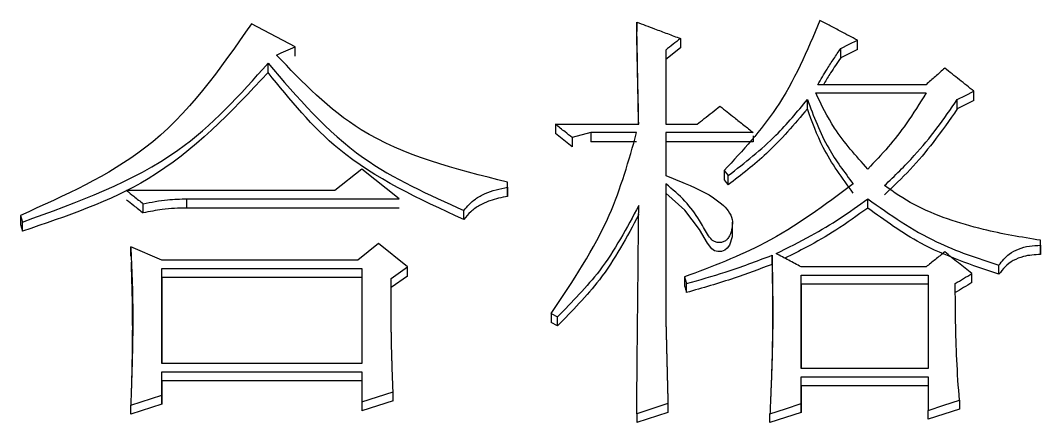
# Model space of a CAD drawing. Header units: millimetres. Extents: x 2160 to 4596, y 811 to 2534.
# Drawn here: x 2741.38 to 2746.68, y 2277.43 to 2279.52 of the extents above; entities that cross this region are included whole.
import ezdxf

# ---------------------------------------------------------------- set-up
doc = ezdxf.new("R2010")
doc.units = ezdxf.units.MM

msp = doc.modelspace()

# ---------------------------------------------------------------- linework, layer by layer
at = {"color": 7, "linetype": 'Continuous', "lineweight": 25}
for p, q in [((2742.8052, 2279.3795), (2742.578, 2279.4993)), ((2744.5792, 2279.5078), (2744.5792, 2279.459)), ((2744.8064, 2279.4223), (2744.8064, 2279.3736)), ((2742.8052, 2279.3309), (2742.8052, 2279.3795)), ((2744.8064, 2279.3736), (2744.7307, 2279.3138)), ((2745.6393, 2279.3224), (2745.6393, 2279.371)), ((2745.7258, 2279.3651), (2745.7258, 2279.4138)), ((2744.7306, 2279.3624), (2744.7307, 2278.9768)), ((2744.7306, 2279.3624), (2744.7307, 2279.3138)), ((2745.7258, 2279.3651), (2745.6393, 2279.3224)), ((2742.6645, 2279.2455), (2742.6645, 2279.294)), ((2744.7307, 2279.3138), (2744.7307, 2278.9768)), ((2746.0828, 2279.1826), (2745.5203, 2279.1826)), ((2745.4663, 2279.0572), (2745.4663, 2279.1055)), ((2745.5095, 2279.1398), (2746.0828, 2279.1398)), ((2746.2451, 2279.0572), (2746.2451, 2279.1055)), ((2746.3316, 2279.1), (2746.3316, 2279.1483)), ((2746.3316, 2279.1), (2746.2451, 2279.0572)), ((2744.1573, 2278.9768), (2744.59, 2278.9768)), ((2744.1573, 2278.9768), (2744.1573, 2278.9287)), ((2744.7307, 2278.9768), (2744.8929, 2278.9768)), ((2744.2439, 2278.8601), (2744.1573, 2278.9287)), ((2744.3412, 2278.9338), (2744.2439, 2278.9081)), ((2744.2439, 2278.9081), (2744.2439, 2278.8601)), ((2744.5791, 2278.9338), (2744.3412, 2278.9338)), ((2744.3412, 2278.9338), (2744.3412, 2278.8858)), ((2745.185, 2278.9338), (2744.7307, 2278.9338)), ((2744.7307, 2278.9338), (2744.7307, 2278.7104)), ((2744.7307, 2278.9338), (2744.7307, 2278.8858)), ((2745.185, 2278.9178), (2745.185, 2278.8858)), ((2744.5791, 2278.8858), (2744.3412, 2278.8858)), ((2744.7307, 2278.8858), (2744.7307, 2278.7087)), ((2745.185, 2278.8858), (2744.7307, 2278.8858)), ((2743.1513, 2278.7448), (2743.0107, 2278.6329)), ((2743.346, 2278.5899), (2743.1513, 2278.7448)), ((2745.0335, 2278.7363), (2745.0335, 2278.6885)), ((2745.0552, 2278.6626), (2745.0552, 2278.7104)), ((2743.0107, 2278.6329), (2741.929, 2278.6329)), ((2743.9085, 2278.6502), (2743.9085, 2278.676)), ((2743.9085, 2278.6282), (2743.9085, 2278.676)), ((2743.9085, 2278.6502), (2743.9085, 2278.6025)), ((2744.7307, 2278.6674), (2744.7307, 2277.9598)), ((2744.7307, 2278.6674), (2744.7307, 2278.6197)), ((2742.2427, 2278.5899), (2743.346, 2278.5899)), ((2742.2427, 2278.5423), (2742.2427, 2278.5899)), ((2744.7307, 2278.6197), (2744.7307, 2277.9597)), ((2742.0155, 2278.5165), (2742.0155, 2278.564)), ((2743.346, 2278.5423), (2742.2427, 2278.5423)), ((2743.6814, 2278.4821), (2743.6814, 2278.5296)), ((2741.3773, 2278.5038), (2741.3881, 2278.4693)), ((2741.3773, 2278.5038), (2741.3773, 2278.4563)), ((2741.3881, 2278.4218), (2741.3881, 2278.4693)), ((2745.0771, 2278.4217), (2745.0771, 2278.4694)), ((2741.3773, 2278.4563), (2741.3881, 2278.4218)), ((2746.6778, 2278.3486), (2746.6778, 2278.3745)), ((2746.6778, 2278.3271), (2746.6778, 2278.3745)), ((2742.1129, 2278.2709), (2741.9506, 2278.3399)), ((2741.9506, 2278.2927), (2741.9506, 2278.3399)), ((2743.2379, 2278.3572), (2743.1297, 2278.2709)), ((2743.3893, 2278.2364), (2743.2379, 2278.3572)), ((2746.6778, 2278.3486), (2746.6778, 2278.3013)), ((2743.1297, 2278.2709), (2742.1129, 2278.2709)), ((2745.2823, 2278.2496), (2745.2823, 2278.2968)), ((2742.1129, 2278.2277), (2743.1513, 2278.2277)), ((2742.1129, 2277.7346), (2742.1129, 2278.2277)), ((2742.1129, 2278.1806), (2742.1129, 2278.2277)), ((2743.1513, 2278.2277), (2743.1513, 2277.7346)), ((2743.3028, 2278.1759), (2743.3893, 2278.2364)), ((2743.3893, 2278.1892), (2743.3893, 2278.2364)), ((2746.0828, 2278.2364), (2745.4338, 2278.2364)), ((2746.4614, 2278.1979), (2746.4614, 2278.245)), ((2742.1129, 2278.1806), (2742.1129, 2277.7346)), ((2743.1513, 2278.1806), (2742.1129, 2278.1806)), ((2743.3893, 2278.1892), (2743.3028, 2278.1289)), ((2744.828, 2278.1846), (2744.8388, 2278.15)), ((2744.828, 2278.1846), (2744.828, 2278.1376)), ((2745.4338, 2278.1932), (2746.0936, 2278.1932)), ((2745.4338, 2277.7086), (2745.4338, 2278.1932)), ((2745.4338, 2278.1461), (2745.4338, 2278.1932)), ((2746.0936, 2278.1932), (2746.0936, 2277.7086)), ((2746.3208, 2278.1547), (2746.3208, 2278.2018)), ((2744.8388, 2278.103), (2744.8388, 2278.15)), ((2745.4338, 2278.1461), (2745.4338, 2277.7086)), ((2746.0936, 2278.1461), (2745.4338, 2278.1461)), ((2744.1356, 2277.9944), (2744.1681, 2277.9771)), ((2744.1356, 2277.9944), (2744.1356, 2277.9476)), ((2744.1681, 2277.9303), (2744.1357, 2277.9476)), ((2744.1681, 2277.9303), (2744.1681, 2277.9771)), ((2743.1513, 2277.7346), (2742.1129, 2277.7346)), ((2742.1129, 2277.5698), (2742.1129, 2277.6912)), ((2742.1129, 2277.6912), (2743.1513, 2277.6912)), ((2742.1129, 2277.6448), (2742.1129, 2277.6912)), ((2743.1513, 2277.6912), (2743.1513, 2277.535)), ((2746.0936, 2277.7086), (2745.4338, 2277.7086)), ((2742.1129, 2277.6448), (2742.1129, 2277.5235)), ((2743.1513, 2277.6448), (2742.1129, 2277.6448)), ((2745.4338, 2277.6652), (2746.0936, 2277.6652)), ((2745.4338, 2277.5264), (2745.4338, 2277.6652)), ((2745.4338, 2277.6188), (2745.4338, 2277.6652)), ((2746.0936, 2277.6652), (2746.0936, 2277.4916)), ((2741.9506, 2277.5177), (2742.1129, 2277.5698)), ((2742.1129, 2277.5235), (2742.1129, 2277.5698)), ((2743.1513, 2277.535), (2743.3136, 2277.5871)), ((2743.3136, 2277.5408), (2743.3136, 2277.5871)), ((2745.4338, 2277.6188), (2745.4338, 2277.4801)), ((2746.0936, 2277.6188), (2745.4338, 2277.6188)), ((2742.1129, 2277.5235), (2741.9506, 2277.4715)), ((2741.9506, 2277.4715), (2741.9506, 2277.5177)), ((2743.3136, 2277.5408), (2743.1513, 2277.4888)), ((2743.1513, 2277.535), (2743.1513, 2277.4888)), ((2744.7415, 2277.5264), (2744.7415, 2277.4801)), ((2745.4338, 2277.4801), (2745.4338, 2277.5264)), ((2746.2559, 2277.5437), (2746.2559, 2277.4975)), ((2744.7415, 2277.4801), (2744.5792, 2277.4281)), ((2744.5792, 2277.4743), (2744.5792, 2277.4281)), ((2745.2715, 2277.4281), (2745.2715, 2277.4743)), ((2746.0936, 2277.4455), (2746.0936, 2277.4916))]:
    msp.add_line(p, q, dxfattribs=at)
at = {"color": 7, "linetype": 'Continuous', "lineweight": 25, "flags": 128}
for points in [[(2742.7078, 2279.3367), (2742.7321, 2279.3474), (2742.7565, 2279.3581), (2742.7808, 2279.3688), (2742.8052, 2279.3795)], [(2745.6393, 2279.371), (2745.6826, 2279.3924), (2745.7258, 2279.4138)], [(2746.2451, 2279.1055), (2746.2883, 2279.1269), (2746.3316, 2279.1483)], [(2745.0335, 2278.7363), (2745.039, 2278.7297), (2745.0471, 2278.7201), (2745.0552, 2278.7104)], [(2745.0335, 2278.6885), (2745.039, 2278.6819), (2745.0445, 2278.6754), (2745.0552, 2278.6626)], [(2743.9085, 2278.6025), (2743.9085, 2278.6169), (2743.9085, 2278.6282)], [(2745.0752, 2278.4217), (2745.0746, 2278.3929), (2745.0611, 2278.35), (2745.0501, 2278.3337), (2745.0365, 2278.3228), (2745.0195, 2278.3167), (2745.0015, 2278.3158), (2744.9836, 2278.3205), (2744.9702, 2278.3295), (2744.9477, 2278.359), (2744.905, 2278.43), (2744.83, 2278.5308), (2744.7307, 2278.6197), (2744.7307, 2278.6197)], [(2745.78, 2278.5423), (2745.78, 2278.5548), (2745.78, 2278.5674), (2745.78, 2278.5899)], [(2744.7415, 2277.5264), (2744.6945, 2277.5113), (2744.6475, 2277.4962), (2744.5792, 2277.4743)], [(2745.2715, 2277.4743), (2745.3527, 2277.5003), (2745.4338, 2277.5264)], [(2746.0936, 2277.4916), (2746.1748, 2277.5177), (2746.2559, 2277.5437)], [(2745.4338, 2277.4801), (2745.3527, 2277.4541), (2745.2715, 2277.4281)], [(2746.2559, 2277.4975), (2746.1748, 2277.4715), (2746.0936, 2277.4455)]]:
    msp.add_lwpolyline(points, dxfattribs=at)
at = {"color": 7, "linetype": 'Continuous', "lineweight": 25}
for points, knots in [([(2742.578, 2279.4993), (2742.4141, 2279.2635), (2742.1159, 2278.8344), (2741.6067, 2278.6065), (2741.3773, 2278.5038)], [0, 0, 0, 0, 0.549466, 1, 1, 1, 1]), ([(2744.59, 2278.9768), (2744.5887, 2279.0415), (2744.5862, 2279.1626), (2744.5826, 2279.3396), (2744.5803, 2279.4517), (2744.5792, 2279.5078)], [0, 0, 0, 0, 0.365313, 0.682655, 1, 1, 1, 1]), ([(2744.5792, 2279.5078), (2744.6101, 2279.4962), (2744.6634, 2279.4761), (2744.7392, 2279.4476), (2744.784, 2279.4307), (2744.8064, 2279.4223)], [0, 0, 0, 0, 0.4083, 0.70415, 1, 1, 1, 1]), ([(2745.5311, 2279.5164), (2745.4651, 2279.359), (2745.3464, 2279.0758), (2745.1297, 2278.8407), (2745.0334, 2278.7363)], [0, 0, 0, 0, 0.555743, 1, 1, 1, 1]), ([(2745.7258, 2279.4138), (2745.697, 2279.429), (2745.6501, 2279.4537), (2745.5852, 2279.4879), (2745.5491, 2279.5069), (2745.5311, 2279.5164)], [0, 0, 0, 0, 0.4440621, 0.722031, 1, 1, 1, 1]), ([(2744.5891, 2278.9768), (2744.5881, 2279.0255), (2744.5859, 2279.1304), (2744.5827, 2279.2911), (2744.5804, 2279.403), (2744.5792, 2279.459)], [0, 0, 0, 0, 0.302613, 0.651305, 1, 1, 1, 1]), ([(2744.8064, 2279.4223), (2744.7937, 2279.4123), (2744.7685, 2279.3924), (2744.7433, 2279.3724), (2744.7306, 2279.3624)], [0, 0, 0, 0, 0.500001, 1, 1, 1, 1]), ([(2745.5203, 2279.1826), (2745.5362, 2279.2098), (2745.5629, 2279.2553), (2745.6035, 2279.3177), (2745.6274, 2279.3532), (2745.6393, 2279.371)], [0, 0, 0, 0, 0.425102, 0.712508, 1, 1, 1, 1]), ([(2743.9085, 2278.676), (2743.6375, 2278.7443), (2743.1608, 2278.8645), (2742.8444, 2279.1944), (2742.7078, 2279.3367)], [0, 0, 0, 0, 0.568428, 1, 1, 1, 1]), ([(2745.6393, 2279.3224), (2745.6215, 2279.2962), (2745.5916, 2279.2523), (2745.5626, 2279.2052), (2745.5504, 2279.1848), (2745.5492, 2279.1826)], [0, 0, 0, 0, 0.5701108, 0.9548803, 1, 1, 1, 1]), ([(2741.3881, 2278.4693), (2741.6757, 2278.5732), (2742.1827, 2278.7563), (2742.519, 2279.1316), (2742.6645, 2279.294)], [0, 0, 0, 0, 0.567325, 1, 1, 1, 1]), ([(2742.6645, 2279.294), (2742.8159, 2279.1163), (2743.0906, 2278.7941), (2743.4984, 2278.6115), (2743.6814, 2278.5296)], [0, 0, 0, 0, 0.5512468, 1, 1, 1, 1]), ([(2746.1802, 2279.2683), (2746.1639, 2279.254), (2746.1315, 2279.2255), (2746.099, 2279.1969), (2746.0828, 2279.1826)], [0, 0, 0, 0, 0.499999, 1, 1, 1, 1]), ([(2746.3316, 2279.1483), (2746.3064, 2279.1683), (2746.2559, 2279.2083), (2746.2054, 2279.2483), (2746.1802, 2279.2683)], [0, 0, 0, 0, 0.499999, 1, 1, 1, 1]), ([(2742.6645, 2279.2455), (2742.4728, 2279.0414), (2742.1249, 2278.6713), (2741.6163, 2278.4991), (2741.3881, 2278.4218)], [0, 0, 0, 0, 0.551269, 1, 1, 1, 1]), ([(2743.6814, 2278.4821), (2743.4501, 2278.5889), (2743.0428, 2278.7768), (2742.7786, 2279.1041), (2742.6645, 2279.2454)], [0, 0, 0, 0, 0.567951, 1, 1, 1, 1]), ([(2745.0552, 2278.7104), (2745.1412, 2278.7777), (2745.2939, 2278.8973), (2745.4138, 2279.0422), (2745.4662, 2279.1055)], [0, 0, 0, 0, 0.56336, 1, 1, 1, 1]), ([(2745.4663, 2279.1055), (2745.4985, 2279.0192), (2745.5564, 2278.8642), (2745.6588, 2278.7279), (2745.7043, 2278.6675)], [0, 0, 0, 0, 0.556662, 1, 1, 1, 1]), ([(2745.78, 2278.7448), (2745.7181, 2278.8134), (2745.6084, 2278.9352), (2745.5396, 2279.0776), (2745.5095, 2279.1398)], [0, 0, 0, 0, 0.563444, 1, 1, 1, 1]), ([(2746.0828, 2279.1398), (2746.0495, 2279.0859), (2745.9897, 2278.9893), (2745.8876, 2278.8575), (2745.8159, 2278.7824), (2745.78, 2278.7448)], [0, 0, 0, 0, 0.385333, 0.691671, 1, 1, 1, 1]), ([(2745.8665, 2278.6588), (2745.9196, 2278.7097), (2746.0177, 2278.8038), (2746.141, 2278.9554), (2746.2103, 2279.0554), (2746.2451, 2279.1055)], [0, 0, 0, 0, 0.370244, 0.684379, 1, 1, 1, 1]), ([(2744.8929, 2278.9768), (2744.9054, 2278.9867), (2744.9315, 2279.0074), (2744.9711, 2279.0388), (2744.9983, 2279.0604), (2745.0119, 2279.0712)], [0, 0, 0, 0, 0.314654, 0.657326, 1, 1, 1, 1]), ([(2745.0119, 2279.0712), (2745.0369, 2279.0514), (2745.0782, 2279.0186), (2745.1359, 2278.9728), (2745.1686, 2278.9468), (2745.185, 2278.9338)], [0, 0, 0, 0, 0.432645, 0.716322, 1, 1, 1, 1]), ([(2745.4662, 2279.0572), (2745.3986, 2278.9771), (2745.277, 2278.8331), (2745.1233, 2278.715), (2745.0552, 2278.6626)], [0, 0, 0, 0, 0.55642, 1, 1, 1, 1]), ([(2745.7043, 2278.6198), (2745.6475, 2278.697), (2745.5466, 2278.8343), (2745.4907, 2278.9894), (2745.4663, 2279.0572)], [0, 0, 0, 0, 0.56299, 1, 1, 1, 1]), ([(2746.2451, 2279.0572), (2746.2041, 2278.9986), (2746.1283, 2278.8904), (2746.003, 2278.7401), (2745.9121, 2278.6542), (2745.8665, 2278.6111)], [0, 0, 0, 0, 0.37028, 0.684001, 1, 1, 1, 1]), ([(2744.2439, 2278.9081), (2744.2315, 2278.9179), (2744.2109, 2278.9342), (2744.1821, 2278.9571), (2744.1656, 2278.9702), (2744.1573, 2278.9768)], [0, 0, 0, 0, 0.428361, 0.714181, 1, 1, 1, 1]), ([(2744.1356, 2277.9944), (2744.247, 2278.1611), (2744.445, 2278.4574), (2744.5383, 2278.7889), (2744.5791, 2278.9338)], [0, 0, 0, 0, 0.562636, 1, 1, 1, 1]), ([(2744.7307, 2278.7104), (2744.7643, 2278.6971), (2744.8657, 2278.6569), (2744.9837, 2278.602), (2745.0567, 2278.5282), (2745.0794, 2278.4849), (2745.0758, 2278.4392), (2745.0664, 2278.4046), (2745.0515, 2278.3812), (2745.0371, 2278.3692), (2745.0198, 2278.3631), (2745.0012, 2278.3622), (2744.9836, 2278.3666), (2744.9635, 2278.3808), (2744.9393, 2278.4196), (2744.8993, 2278.4895), (2744.8338, 2278.583), (2744.7655, 2278.6389), (2744.7307, 2278.6674)], [0, 0, 0, 0, 0.104454, 0.314535, 0.36541, 0.416687, 0.46169, 0.509284, 0.529555, 0.546771, 0.564035, 0.580952, 0.598427, 0.614259, 0.652193, 0.737824, 0.866635, 1, 1, 1, 1]), ([(2741.929, 2278.6329), (2741.9413, 2278.6231), (2741.9619, 2278.6067), (2741.9908, 2278.5837), (2742.0073, 2278.5706), (2742.0155, 2278.5641)], [0, 0, 0, 0, 0.428307, 0.714154, 1, 1, 1, 1]), ([(2743.6814, 2278.5296), (2743.6998, 2278.5508), (2743.7304, 2278.5863), (2743.7914, 2278.619), (2743.8483, 2278.6387), (2743.8884, 2278.6463), (2743.9085, 2278.6502)], [0, 0, 0, 0, 0.329917, 0.550134, 0.774051, 1, 1, 1, 1]), ([(2745.7043, 2278.6675), (2745.5565, 2278.5573), (2745.2904, 2278.3591), (2744.9703, 2278.2383), (2744.828, 2278.1846)], [0, 0, 0, 0, 0.555385, 1, 1, 1, 1]), ([(2746.6778, 2278.3745), (2746.5779, 2278.3908), (2746.4138, 2278.4177), (2746.1944, 2278.4828), (2746.0174, 2278.5541), (2745.9165, 2278.6241), (2745.8665, 2278.6588)], [0, 0, 0, 0, 0.344082, 0.565383, 0.784584, 1, 1, 1, 1]), ([(2741.929, 2278.5853), (2741.9413, 2278.5755), (2741.9619, 2278.5591), (2741.9908, 2278.5361), (2742.0073, 2278.523), (2742.0155, 2278.5165)], [0, 0, 0, 0, 0.4285576, 0.7142788, 1, 1, 1, 1]), ([(2742.0155, 2278.564), (2742.0573, 2278.5725), (2742.1322, 2278.5876), (2742.2089, 2278.5892), (2742.2427, 2278.5899)], [0, 0, 0, 0, 0.559043, 1, 1, 1, 1]), ([(2743.9085, 2278.6025), (2743.8775, 2278.5963), (2743.8265, 2278.5863), (2743.7627, 2278.5568), (2743.7149, 2278.5246), (2743.6925, 2278.4962), (2743.6814, 2278.4821)], [0, 0, 0, 0, 0.34797, 0.569793, 0.78749, 1, 1, 1, 1]), ([(2745.304, 2278.3054), (2745.365, 2278.336), (2745.4789, 2278.393), (2745.6382, 2278.488), (2745.7326, 2278.5559), (2745.78, 2278.5899)], [0, 0, 0, 0, 0.365229, 0.6817828, 1, 1, 1, 1]), ([(2745.78, 2278.5899), (2745.8949, 2278.5087), (2746.1021, 2278.3624), (2746.3507, 2278.2812), (2746.4614, 2278.245)], [0, 0, 0, 0, 0.554843, 1, 1, 1, 1]), ([(2742.2427, 2278.5423), (2742.1996, 2278.5411), (2742.1229, 2278.5389), (2742.0483, 2278.5233), (2742.0155, 2278.5165)], [0, 0, 0, 0, 0.5608916, 1, 1, 1, 1]), ([(2744.59, 2278.5555), (2744.528, 2278.439), (2744.4165, 2278.2297), (2744.2445, 2278.0548), (2744.1681, 2277.9771)], [0, 0, 0, 0, 0.556097, 1, 1, 1, 1]), ([(2744.5792, 2277.4743), (2744.5799, 2277.5424), (2744.582, 2277.7574), (2744.5855, 2278.1181), (2744.5885, 2278.4097), (2744.59, 2278.5555)], [0, 0, 0, 0, 0.188404, 0.594194, 1, 1, 1, 1]), ([(2745.78, 2278.5423), (2745.7255, 2278.5034), (2745.6238, 2278.4306), (2745.4778, 2278.3459), (2745.3871, 2278.3004), (2745.3492, 2278.2814)], [0, 0, 0, 0, 0.401974, 0.750243, 1, 1, 1, 1]), ([(2746.4614, 2278.1979), (2746.3212, 2278.2451), (2746.0729, 2278.3287), (2745.8688, 2278.4776), (2745.78, 2278.5423)], [0, 0, 0, 0, 0.564881, 1, 1, 1, 1]), ([(2744.59, 2278.5079), (2744.528, 2278.3916), (2744.4164, 2278.1825), (2744.2445, 2278.0078), (2744.1681, 2277.9303)], [0, 0, 0, 0, 0.5560424, 1, 1, 1, 1]), ([(2741.9506, 2278.3399), (2741.951, 2278.3318), (2741.9516, 2278.3195), (2741.9525, 2278.2991), (2741.9534, 2278.2787), (2741.9541, 2278.2582), (2741.9549, 2278.2378), (2741.9555, 2278.2215), (2741.9562, 2278.2051), (2741.9566, 2278.1928), (2741.9576, 2278.1683), (2741.9608, 2278.0824), (2741.9613, 2277.9964), (2741.961, 2277.9185), (2741.9608, 2277.9021), (2741.9607, 2277.8857), (2741.9604, 2277.8693), (2741.9602, 2277.8529), (2741.9599, 2277.8365), (2741.9597, 2277.8241), (2741.9595, 2277.8139), (2741.9593, 2277.8036), (2741.9591, 2277.7954), (2741.9589, 2277.7872), (2741.9587, 2277.779), (2741.9585, 2277.7708), (2741.9583, 2277.7605), (2741.9581, 2277.7523), (2741.9579, 2277.7441), (2741.9576, 2277.7359), (2741.9574, 2277.7277), (2741.9571, 2277.7175), (2741.9569, 2277.7092), (2741.9567, 2277.701), (2741.9564, 2277.6928), (2741.9562, 2277.6846), (2741.9559, 2277.6764), (2741.9557, 2277.6682), (2741.9554, 2277.66), (2741.9551, 2277.6497), (2741.9548, 2277.6415), (2741.9545, 2277.6312), (2741.9542, 2277.623), (2741.954, 2277.6148), (2741.9537, 2277.6066), (2741.9534, 2277.5984), (2741.9531, 2277.5881), (2741.9528, 2277.5799), (2741.9525, 2277.5717), (2741.9522, 2277.5634), (2741.9519, 2277.5552), (2741.9516, 2277.547), (2741.9514, 2277.539), (2741.951, 2277.5293), (2741.9508, 2277.5215), (2741.9506, 2277.5177)], [0, 0, 0, 0, 0.029904, 0.044856, 0.07476, 0.104664, 0.119616, 0.14952, 0.164472, 0.179424, 0.194376, 0.254184, 0.493446, 0.508398, 0.538302, 0.553254, 0.568206, 0.59811, 0.613062, 0.628014, 0.642966, 0.650442, 0.665394, 0.67287, 0.680346, 0.695298, 0.702774, 0.717726, 0.725202, 0.732678, 0.74763, 0.755106, 0.770057, 0.777533, 0.785009, 0.799961, 0.807437, 0.814913, 0.829865, 0.837341, 0.852293, 0.859769, 0.874721, 0.882197, 0.889673, 0.904625, 0.912101, 0.927053, 0.934529, 0.942005, 0.956957, 0.964433, 0.971909, 0.985954, 1, 1, 1, 1]), ([(2746.1802, 2278.3141), (2746.164, 2278.3011), (2746.1315, 2278.2752), (2746.099, 2278.2493), (2746.0828, 2278.2364)], [0, 0, 0, 0, 0.499998, 1, 1, 1, 1]), ([(2746.3208, 2278.2018), (2746.2974, 2278.2205), (2746.2505, 2278.258), (2746.2036, 2278.2954), (2746.1802, 2278.3141)], [0, 0, 0, 0, 0.499999, 1, 1, 1, 1]), ([(2746.4614, 2278.245), (2746.4776, 2278.266), (2746.5047, 2278.3009), (2746.5632, 2278.3314), (2746.6191, 2278.3465), (2746.6582, 2278.3479), (2746.6778, 2278.3486)], [0, 0, 0, 0, 0.328373, 0.548346, 0.773134, 1, 1, 1, 1]), ([(2746.6778, 2278.3013), (2746.6778, 2278.3042), (2746.6778, 2278.309), (2746.6778, 2278.3158), (2746.6778, 2278.3214), (2746.6778, 2278.3252), (2746.6778, 2278.3271)], [0, 0, 0, 0, 0.34, 0.56, 0.78, 1, 1, 1, 1]), ([(2741.9521, 2278.2616), (2741.9555, 2278.1505), (2741.9605, 2277.9857), (2741.9576, 2277.7727), (2741.9554, 2277.6713), (2741.9541, 2277.6238), (2741.9534, 2277.5994), (2741.9532, 2277.5933), (2741.9531, 2277.5893)], [0, 0, 0, 0, 0.503814, 0.747752, 0.874235, 0.934549, 0.957165, 1, 1, 1, 1]), ([(2744.8388, 2278.15), (2744.906, 2278.1693), (2745.0148, 2278.2005), (2745.1619, 2278.2512), (2745.2422, 2278.2816), (2745.2823, 2278.2968)], [0, 0, 0, 0, 0.447142, 0.723428, 1, 1, 1, 1]), ([(2745.2823, 2278.2968), (2745.2824, 2278.2931), (2745.2825, 2278.2875), (2745.2827, 2278.28), (2745.2828, 2278.2744), (2745.2829, 2278.2688), (2745.283, 2278.2632), (2745.2831, 2278.2557), (2745.2833, 2278.2482), (2745.2834, 2278.2407), (2745.2835, 2278.2351), (2745.2836, 2278.2295), (2745.2837, 2278.2239), (2745.2838, 2278.2164), (2745.284, 2278.2089), (2745.2841, 2278.2015), (2745.2842, 2278.1958), (2745.2843, 2278.1902), (2745.2844, 2278.1846), (2745.2845, 2278.179), (2745.2846, 2278.1734), (2745.2847, 2278.1659), (2745.2848, 2278.1584), (2745.2849, 2278.1509), (2745.285, 2278.1435), (2745.2852, 2278.1341), (2745.2853, 2278.1229), (2745.2854, 2278.1116), (2745.2856, 2278.1004), (2745.2857, 2278.0854), (2745.2859, 2278.0705), (2745.286, 2278.0555), (2745.2861, 2278.0442), (2745.2861, 2278.033), (2745.2862, 2278.0218), (2745.2862, 2278.0105), (2745.2862, 2277.9955), (2745.2862, 2277.9805), (2745.2861, 2277.9655), (2745.2861, 2277.9543), (2745.286, 2277.9431), (2745.2859, 2277.9318), (2745.2858, 2277.9206), (2745.2857, 2277.9056), (2745.2855, 2277.8906), (2745.2852, 2277.8756), (2745.285, 2277.8643), (2745.2848, 2277.8531), (2745.2846, 2277.8418), (2745.2844, 2277.8306), (2745.284, 2277.8155), (2745.2836, 2277.8005), (2745.2832, 2277.7855), (2745.2829, 2277.7743), (2745.2826, 2277.763), (2745.2823, 2277.7518), (2745.2819, 2277.7405), (2745.2814, 2277.7255), (2745.2809, 2277.7105), (2745.2804, 2277.6955), (2745.28, 2277.6842), (2745.2796, 2277.6729), (2745.2792, 2277.6617), (2745.2788, 2277.6504), (2745.2784, 2277.6391), (2745.2778, 2277.6241), (2745.2772, 2277.6091), (2745.2766, 2277.5941), (2745.2761, 2277.5828), (2745.2757, 2277.5715), (2745.2752, 2277.5602), (2745.2746, 2277.5452), (2745.2739, 2277.5302), (2745.2733, 2277.5152), (2745.2728, 2277.5039), (2745.2722, 2277.4902), (2745.2718, 2277.4804), (2745.2715, 2277.4743)], [0, 0, 0, 0, 0.013675, 0.020513, 0.02735, 0.034188, 0.041025, 0.047863, 0.061538, 0.068375, 0.075213, 0.082051, 0.088888, 0.095726, 0.109401, 0.116238, 0.123076, 0.129913, 0.136751, 0.143588, 0.150426, 0.157263, 0.170939, 0.177776, 0.184614, 0.198289, 0.211964, 0.225639, 0.239314, 0.252989, 0.280339, 0.294014, 0.307689, 0.321365, 0.33504, 0.348715, 0.36239, 0.38974, 0.403415, 0.41709, 0.430765, 0.44444, 0.458115, 0.471791, 0.499141, 0.512816, 0.526491, 0.540166, 0.553841, 0.567516, 0.581191, 0.608541, 0.622217, 0.635892, 0.649567, 0.663242, 0.676917, 0.690592, 0.717942, 0.731617, 0.745292, 0.758967, 0.772642, 0.786318, 0.799993, 0.813668, 0.841018, 0.854693, 0.868368, 0.882043, 0.895718, 0.909393, 0.936743, 0.950419, 0.964094, 0.977769, 1, 1, 1, 1]), ([(2745.4338, 2278.2364), (2745.4122, 2278.2479), (2745.3689, 2278.2709), (2745.3256, 2278.2939), (2745.304, 2278.3054)], [0, 0, 0, 0, 0.499999, 1, 1, 1, 1]), ([(2746.6778, 2278.3013), (2746.6475, 2278.2995), (2746.5978, 2278.2966), (2746.5351, 2278.2713), (2746.4911, 2278.2392), (2746.4713, 2278.2116), (2746.4614, 2278.1979)], [0, 0, 0, 0, 0.348919, 0.571355, 0.788309, 1, 1, 1, 1]), ([(2745.2823, 2278.2496), (2745.2174, 2278.2249), (2745.1124, 2278.1851), (2744.9632, 2278.1393), (2744.8803, 2278.1151), (2744.8388, 2278.103)], [0, 0, 0, 0, 0.447314, 0.723589, 1, 1, 1, 1]), ([(2745.2831, 2278.2054), (2745.2833, 2278.1987), (2745.2842, 2278.1421), (2745.2859, 2277.9678), (2745.2835, 2277.8144), (2745.2813, 2277.73), (2745.2801, 2277.6894), (2745.2793, 2277.6658), (2745.2791, 2277.66), (2745.279, 2277.6569)], [0, 0, 0, 0, 0.058237, 0.493643, 0.756064, 0.862488, 0.925116, 0.960703, 1, 1, 1, 1]), ([(2743.3136, 2277.5871), (2743.3131, 2277.5992), (2743.3125, 2277.6173), (2743.3116, 2277.6413), (2743.3109, 2277.6594), (2743.3103, 2277.6775), (2743.3096, 2277.6955), (2743.309, 2277.7136), (2743.3085, 2277.7287), (2743.3082, 2277.7407), (2743.3079, 2277.7497), (2743.3076, 2277.7588), (2743.3073, 2277.7678), (2743.3071, 2277.7768), (2743.3068, 2277.7858), (2743.3066, 2277.7949), (2743.3063, 2277.8039), (2743.3061, 2277.8129), (2743.3059, 2277.8219), (2743.3057, 2277.831), (2743.3055, 2277.84), (2743.3053, 2277.849), (2743.3051, 2277.858), (2743.3049, 2277.8671), (2743.3048, 2277.8761), (2743.3046, 2277.8851), (2743.3045, 2277.8941), (2743.3043, 2277.9031), (2743.3042, 2277.9122), (2743.3041, 2277.9212), (2743.304, 2277.9302), (2743.3039, 2277.9392), (2743.3038, 2277.9482), (2743.3037, 2277.9573), (2743.3036, 2277.9663), (2743.3035, 2277.9753), (2743.3034, 2277.9843), (2743.3034, 2277.9933), (2743.3033, 2278.0023), (2743.3032, 2278.0114), (2743.3032, 2278.0204), (2743.3031, 2278.0324), (2743.3031, 2278.0444), (2743.303, 2278.0564), (2743.303, 2278.0654), (2743.303, 2278.0744), (2743.3029, 2278.0834), (2743.3029, 2278.0924), (2743.3029, 2278.1015), (2743.3029, 2278.1105), (2743.3029, 2278.1195), (2743.3028, 2278.1285), (2743.3028, 2278.136), (2743.3028, 2278.142), (2743.3028, 2278.1465), (2743.3028, 2278.151), (2743.3028, 2278.1555), (2743.3028, 2278.16), (2743.3028, 2278.1645), (2743.3028, 2278.1698), (2743.3028, 2278.1736), (2743.3028, 2278.1759)], [0, 0, 0, 0, 0.061285, 0.091928, 0.12257, 0.153213, 0.183855, 0.214498, 0.24514, 0.260462, 0.275783, 0.291104, 0.306426, 0.321747, 0.337068, 0.352389, 0.367711, 0.383032, 0.398353, 0.413674, 0.428996, 0.444317, 0.459638, 0.47496, 0.490281, 0.505602, 0.520923, 0.536245, 0.551566, 0.566887, 0.582209, 0.59753, 0.612851, 0.628172, 0.643494, 0.658815, 0.674136, 0.689457, 0.704779, 0.7201, 0.735421, 0.750743, 0.781385, 0.796706, 0.812028, 0.827349, 0.84267, 0.857991, 0.873313, 0.888634, 0.903955, 0.919277, 0.934598, 0.942258, 0.949919, 0.95758, 0.96524, 0.972901, 0.980562, 0.988222, 1, 1, 1, 1]), ([(2746.2343, 2278.15), (2746.2487, 2278.1586), (2746.2775, 2278.1759), (2746.3064, 2278.1932), (2746.3208, 2278.2018)], [0, 0, 0, 0, 0.499999, 1, 1, 1, 1]), ([(2746.3208, 2278.1547), (2746.3064, 2278.1461), (2746.2775, 2278.1289), (2746.2487, 2278.1116), (2746.2343, 2278.103)], [0, 0, 0, 0, 0.499998, 1, 1, 1, 1]), ([(2746.2559, 2277.5437), (2746.2509, 2277.6139), (2746.2411, 2277.7501), (2746.2357, 2277.9523), (2746.2348, 2278.0841), (2746.2343, 2278.15)], [0, 0, 0, 0, 0.347124, 0.673492, 1, 1, 1, 1]), ([(2744.7307, 2277.9598), (2744.7307, 2277.9568), (2744.7309, 2277.9508), (2744.7311, 2277.9418), (2744.7313, 2277.9343), (2744.7315, 2277.9268), (2744.7316, 2277.9208), (2744.7318, 2277.9147), (2744.7319, 2277.9087), (2744.7321, 2277.9012), (2744.7323, 2277.8937), (2744.7325, 2277.8862), (2744.7327, 2277.8802), (2744.7328, 2277.8727), (2744.733, 2277.8652), (2744.7333, 2277.8562), (2744.7335, 2277.8472), (2744.7337, 2277.8397), (2744.7339, 2277.8322), (2744.734, 2277.8247), (2744.7343, 2277.8127), (2744.7346, 2277.8021), (2744.7349, 2277.7916), (2744.7351, 2277.7841), (2744.7354, 2277.7721), (2744.7357, 2277.7601), (2744.736, 2277.7481), (2744.7362, 2277.739), (2744.7364, 2277.7315), (2744.7366, 2277.724), (2744.7368, 2277.7165), (2744.7371, 2277.7045), (2744.7373, 2277.6939), (2744.7376, 2277.6834), (2744.7377, 2277.6774), (2744.7379, 2277.6699), (2744.7381, 2277.6639), (2744.7382, 2277.6564), (2744.7384, 2277.6503), (2744.7386, 2277.6428), (2744.7387, 2277.6368), (2744.7389, 2277.6293), (2744.7391, 2277.6233), (2744.7393, 2277.6157), (2744.7394, 2277.6097), (2744.7396, 2277.6022), (2744.7397, 2277.5962), (2744.7399, 2277.5887), (2744.7401, 2277.5826), (2744.7403, 2277.5751), (2744.7404, 2277.5691), (2744.7406, 2277.5616), (2744.7408, 2277.5556), (2744.7409, 2277.548), (2744.7411, 2277.542), (2744.7413, 2277.5343), (2744.7414, 2277.5296), (2744.7415, 2277.5264)], [0, 0, 0, 0, 0.020805, 0.04161, 0.062415, 0.072817, 0.093622, 0.104024, 0.114427, 0.135232, 0.156036, 0.166439, 0.187244, 0.197646, 0.218451, 0.239256, 0.260061, 0.280866, 0.291268, 0.312073, 0.332878, 0.374488, 0.38489, 0.405695, 0.4265, 0.468109, 0.488914, 0.509719, 0.530524, 0.540926, 0.561731, 0.582536, 0.624146, 0.634548, 0.655353, 0.665756, 0.686561, 0.696963, 0.717768, 0.72817, 0.748975, 0.759378, 0.780182, 0.790585, 0.81139, 0.821792, 0.842597, 0.852999, 0.873804, 0.884207, 0.905012, 0.915414, 0.936219, 0.946621, 0.967426, 0.977829, 1, 1, 1, 1])]:
    msp.add_open_spline(points, degree=3, knots=knots, dxfattribs=at)
msp.add_open_spline([(2744.828, 2278.1375), (2744.8298, 2278.1318), (2744.8334, 2278.1202), (2744.837, 2278.1087), (2744.8388, 2278.103)], degree=3, dxfattribs=at)

doc.saveas('drawing.dxf')
